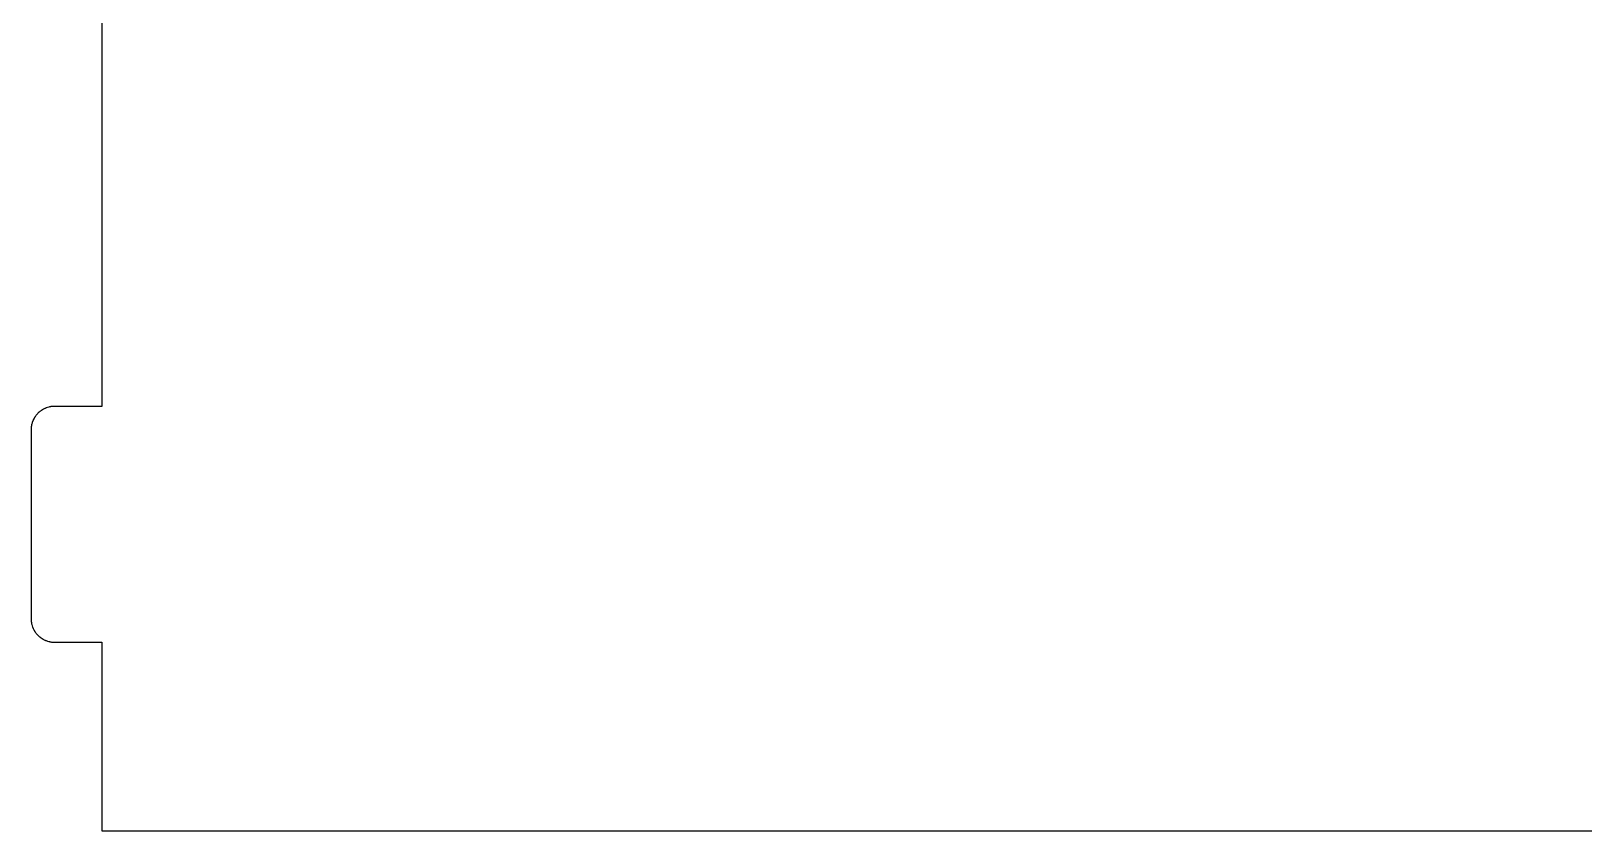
# Model space of a CAD drawing. Header units: metres. Extents: x -3 to 104, y -8 to 148.
# Drawn here: x -3 to 62.8, y -8 to 25.9 of the extents above; entities that cross this region are included whole.
import ezdxf

# ---------------------------------------------------------------- set-up
doc = ezdxf.new("R2010")
doc.units = ezdxf.units.M

msp = doc.modelspace()

# ---------------------------------------------------------------- linework, layer by layer
for p, q in [((0, 138.25), (0, 10)), ((-2.48438, 9.875), (-2.5, 9.86621)), ((-2.46973, 9.88281), (-2.48438, 9.875)), ((-2.42285, 9.90625), (-2.46973, 9.88281)), ((-2.40625, 9.91309), (-2.42285, 9.90625)), ((-2.39062, 9.9209), (-2.40625, 9.91309)), ((-2.375, 9.92676), (-2.39062, 9.9209)), ((-2.3584, 9.93359), (-2.375, 9.92676)), ((-2.30859, 9.95117), (-2.3584, 9.93359)), ((-2.24219, 9.9707), (-2.30859, 9.95117)), ((-2.22461, 9.97461), (-2.24219, 9.9707)), ((-2.20801, 9.97852), (-2.22461, 9.97461)), ((-2.19043, 9.98145), (-2.20801, 9.97852)), ((-2.17383, 9.98438), (-2.19043, 9.98145)), ((-2.15625, 9.9873), (-2.17383, 9.98438)), ((-2.13965, 9.99023), (-2.15625, 9.9873)), ((-2.06934, 9.99805), (-2.13965, 9.99023)), ((-2.05273, 9.99902), (-2.06934, 9.99805)), ((-2.03516, 9.99902), (-2.05273, 9.99902)), ((-2.01758, 10), (-2.03516, 9.99902)), ((0, 10), (-2.01758, 10)), ((-2.97461, 9.22461), (-2.97852, 9.20801)), ((-2.9707, 9.24219), (-2.97461, 9.22461)), ((-2.95117, 9.30859), (-2.9707, 9.24219)), ((-2.93359, 9.3584), (-2.95117, 9.30859)), ((-2.92676, 9.375), (-2.93359, 9.3584)), ((-2.9209, 9.39062), (-2.92676, 9.375)), ((-2.91309, 9.40625), (-2.9209, 9.39062)), ((-2.90625, 9.42285), (-2.91309, 9.40625)), ((-2.88281, 9.46973), (-2.90625, 9.42285)), ((-2.875, 9.48438), (-2.88281, 9.46973)), ((-2.86621, 9.5), (-2.875, 9.48438)), ((-2.85742, 9.51465), (-2.86621, 9.5)), ((-2.84766, 9.53027), (-2.85742, 9.51465)), ((-2.83887, 9.54492), (-2.84766, 9.53027)), ((-2.8291, 9.55957), (-2.83887, 9.54492)), ((-2.81934, 9.57324), (-2.8291, 9.55957)), ((-2.80859, 9.58789), (-2.81934, 9.57324)), ((-2.79883, 9.60156), (-2.80859, 9.58789)), ((-2.77734, 9.62891), (-2.79883, 9.60156)), ((-2.76562, 9.64258), (-2.77734, 9.62891)), ((-2.75488, 9.65625), (-2.76562, 9.64258)), ((-2.71973, 9.69434), (-2.75488, 9.65625)), ((-2.69434, 9.71973), (-2.71973, 9.69434)), ((-2.65625, 9.75488), (-2.69434, 9.71973)), ((-2.64258, 9.76562), (-2.65625, 9.75488)), ((-2.62891, 9.77734), (-2.64258, 9.76562)), ((-2.60156, 9.79883), (-2.62891, 9.77734)), ((-2.58789, 9.80859), (-2.60156, 9.79883)), ((-2.57324, 9.81934), (-2.58789, 9.80859)), ((-2.55957, 9.8291), (-2.57324, 9.81934)), ((-2.54492, 9.83887), (-2.55957, 9.8291)), ((-2.53027, 9.84766), (-2.54492, 9.83887)), ((-2.51465, 9.85742), (-2.53027, 9.84766)), ((-2.5, 9.86621), (-2.51465, 9.85742)), ((-2.99902, 9.03516), (-3, 9.01758)), ((-3, 9.01758), (-3, 0.98242)), ((-2.99805, 9.06934), (-2.99902, 9.05273)), ((-2.99902, 9.05273), (-2.99902, 9.03516)), ((-2.99023, 9.13965), (-2.99805, 9.06934)), ((-2.9873, 9.15625), (-2.99023, 9.13965)), ((-2.98438, 9.17383), (-2.9873, 9.15625)), ((-2.98145, 9.19043), (-2.98438, 9.17383)), ((-2.97852, 9.20801), (-2.98145, 9.19043)), ((-3, 0.98242), (-2.99902, 0.96484)), ((-2.99902, 0.96484), (-2.99902, 0.94727)), ((-2.99902, 0.94727), (-2.99805, 0.93066)), ((-2.99805, 0.93066), (-2.99023, 0.86035)), ((-2.99023, 0.86035), (-2.9873, 0.84375)), ((-2.9873, 0.84375), (-2.98438, 0.82617)), ((-2.98438, 0.82617), (-2.98145, 0.80957)), ((-2.98145, 0.80957), (-2.97852, 0.79199)), ((-2.97852, 0.79199), (-2.97461, 0.77539)), ((-2.97461, 0.77539), (-2.9707, 0.75781)), ((-2.9707, 0.75781), (-2.95117, 0.69141)), ((-2.95117, 0.69141), (-2.93359, 0.6416)), ((-2.93359, 0.6416), (-2.92676, 0.625)), ((-2.92676, 0.625), (-2.9209, 0.60938)), ((-2.9209, 0.60938), (-2.91309, 0.59375)), ((-2.91309, 0.59375), (-2.90625, 0.57715)), ((-2.90625, 0.57715), (-2.88281, 0.53027)), ((-2.88281, 0.53027), (-2.875, 0.51562)), ((-2.875, 0.51562), (-2.86621, 0.5)), ((-2.86621, 0.5), (-2.85742, 0.48535)), ((-2.85742, 0.48535), (-2.84766, 0.46973)), ((-2.84766, 0.46973), (-2.83887, 0.45508)), ((-2.83887, 0.45508), (-2.8291, 0.44043)), ((-2.8291, 0.44043), (-2.81934, 0.42676)), ((-2.81934, 0.42676), (-2.80859, 0.41211)), ((-2.80859, 0.41211), (-2.79883, 0.39844)), ((-2.79883, 0.39844), (-2.77734, 0.37109)), ((-2.77734, 0.37109), (-2.76562, 0.35742)), ((-2.76562, 0.35742), (-2.75488, 0.34375)), ((-2.75488, 0.34375), (-2.71973, 0.30566)), ((-2.71973, 0.30566), (-2.69434, 0.28027)), ((-2.69434, 0.28027), (-2.65625, 0.24512)), ((-2.65625, 0.24512), (-2.64258, 0.23438)), ((-2.64258, 0.23438), (-2.62891, 0.22266)), ((-2.62891, 0.22266), (-2.60156, 0.20117)), ((-2.60156, 0.20117), (-2.58789, 0.19141)), ((-2.58789, 0.19141), (-2.57324, 0.18066)), ((-2.57324, 0.18066), (-2.55957, 0.1709)), ((-2.55957, 0.1709), (-2.54492, 0.16113)), ((-2.54492, 0.16113), (-2.53027, 0.15234)), ((-2.53027, 0.15234), (-2.51465, 0.14258)), ((-2.51465, 0.14258), (-2.5, 0.13379)), ((-2.5, 0.13379), (-2.48438, 0.125)), ((-2.48438, 0.125), (-2.46973, 0.11719)), ((-2.46973, 0.11719), (-2.42285, 0.09375)), ((-2.42285, 0.09375), (-2.40625, 0.08691)), ((-2.40625, 0.08691), (-2.39062, 0.0791)), ((-2.39062, 0.0791), (-2.375, 0.07324)), ((-2.375, 0.07324), (-2.3584, 0.06641)), ((-2.3584, 0.06641), (-2.30859, 0.04883)), ((-2.30859, 0.04883), (-2.24219, 0.0293)), ((-2.24219, 0.0293), (-2.22461, 0.02539)), ((-2.22461, 0.02539), (-2.20801, 0.02148)), ((-2.20801, 0.02148), (-2.19043, 0.01855)), ((-2.19043, 0.01855), (-2.17383, 0.01562)), ((-2.17383, 0.01562), (-2.15625, 0.0127)), ((-2.15625, 0.0127), (-2.13965, 0.00977)), ((-2.13965, 0.00977), (-2.06934, 0.00195)), ((-2.06934, 0.00195), (-2.05273, 0.00098)), ((-2.05273, 0.00098), (-2.03516, 0.00098)), ((-2.03516, 0.00098), (-2.01758, 0)), ((-2.01758, 0), (0, 0)), ((0, 0), (0, -8)), ((0, -8), (100.95, -8))]:
    msp.add_line(p, q)

doc.saveas('drawing.dxf')
